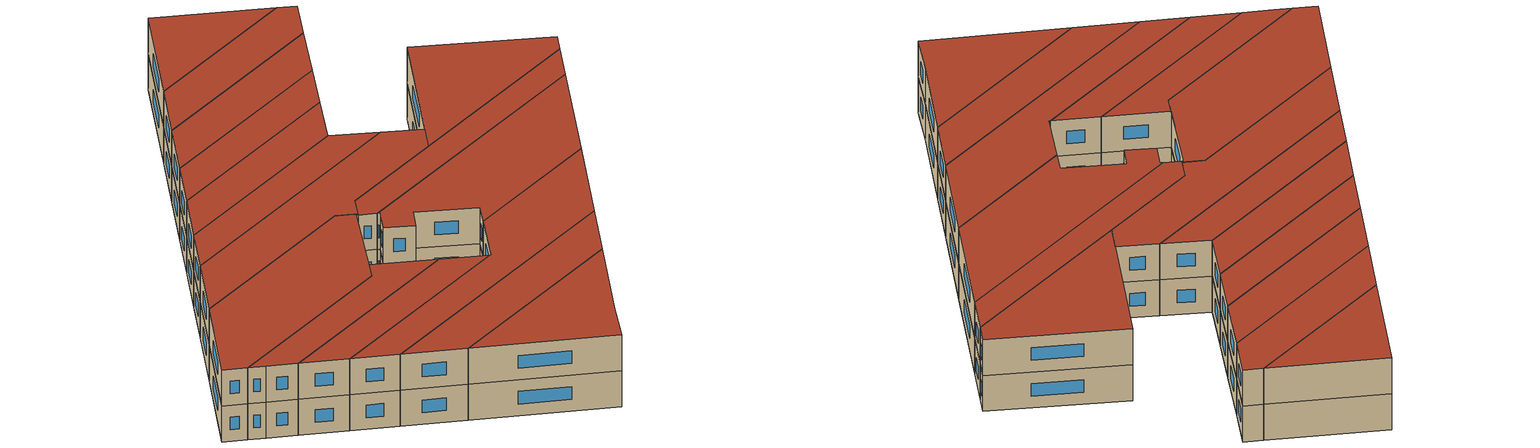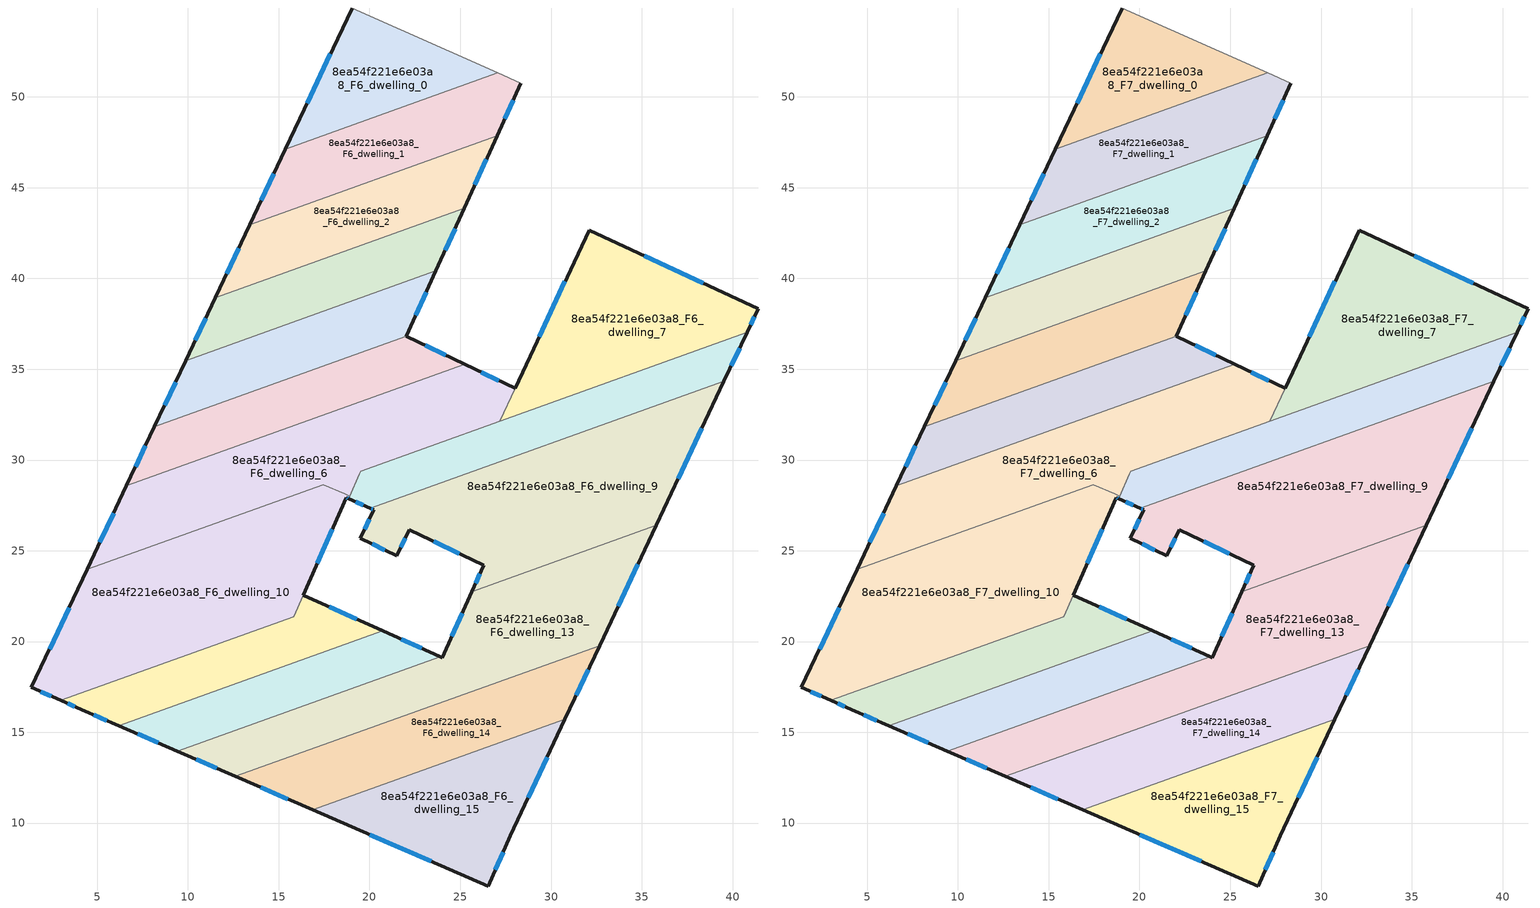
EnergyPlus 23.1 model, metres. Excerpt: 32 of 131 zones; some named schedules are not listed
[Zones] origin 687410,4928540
8ea54f221e6e03a8_F6_dwelling_0
 floor to 8ea54f221e6e03a8_F5_dwelling_0 (EU_floor_Construction): 27.06,51.33 15.37,47.13 19.04,54.9 z18
 wall outside (EU_wall_Construction): 19.04,54.9 15.37,47.13 z18:21
 wall adiabatic (EU_wall_Construction): 27.06,51.33 19.04,54.9 z18:21
 wall to 8ea54f221e6e03a8_F6_dwelling_1 (EU_wall_Construction): 15.37,47.13 27.06,51.33 z18:21
 window (EU_Window_Construction): 17.84,52.37 16.56,49.66 z18.98:20.02
8ea54f221e6e03a8_F6_dwelling_1
 floor to 8ea54f221e6e03a8_F5_dwelling_1 (EU_floor_Construction): 28.35,50.75 27.04,47.86 13.41,42.97 15.37,47.13 27.06,51.33 z18
 wall outside (EU_wall_Construction): 27.04,47.86 28.35,50.75 / 15.37,47.13 13.41,42.97 z18:21
 wall adiabatic (EU_wall_Construction): 28.35,50.75 27.06,51.33 z18:21
 wall to 8ea54f221e6e03a8_F6_dwelling_2 (EU_wall_Construction): 13.41,42.97 27.04,47.86 z18:21
 window (EU_Window_Construction): 27.46,48.8 27.92,49.81 / 14.73,45.78 14.05,44.32 z18.98:20.02
8ea54f221e6e03a8_F6_dwelling_10
 floor to 8ea54f221e6e03a8_F5_dwelling_10 (EU_floor_Construction): 18.64,28.13 18.91,28.01 18.85,27.87 18.72,27.93 15.83,21.37 2.99,16.76 1.38,17.47 4.45,23.98 17.45,28.64 z18
 wall outside (EU_wall_Construction): 4.45,23.98 1.38,17.47 2.99,16.76 / 16.36,22.56 18.72,27.93 18.85,27.87 z18:21
 wall to 8ea54f221e6e03a8_F6_dwelling_6 (EU_wall_Construction): 18.64,28.14 17.45,28.64 4.45,23.98 / 18.91,28.01 18.64,28.13 z18:21
 wall to 8ea54f221e6e03a8_F6_dwelling_11 (EU_wall_Construction): 15.84,21.37 16.36,22.55 / 2.99,16.76 15.83,21.37 z18:21
 wall to 8ea54f221e6e03a8_F6_dwelling_8 (EU_wall_Construction): 18.85,27.87 18.91,28.01 z18:21
 window (EU_Window_Construction): 1.9,17.24 2.47,16.99 / 3.45,21.86 2.38,19.59 / 18.76,27.91 18.81,27.89 / 17.13,24.3 17.95,26.18 z18.98:20.02
8ea54f221e6e03a8_F6_dwelling_11
 floor to 8ea54f221e6e03a8_F5_dwelling_11 (EU_floor_Construction): 20.73,20.59 6.18,15.36 4.15,16.24 2.99,16.76 15.84,21.37 16.36,22.55 z18
 wall outside (EU_wall_Construction): 2.99,16.76 4.15,16.24 6.18,15.36 / 20.73,20.59 16.36,22.55 z18:21
 wall to 8ea54f221e6e03a8_F6_dwelling_12 (EU_wall_Construction): 6.18,15.36 20.73,20.59 z18:21
 window (EU_Window_Construction): 3.37,16.59 3.77,16.41 / 19.31,21.23 17.78,21.91 / 4.81,15.96 5.52,15.65 z18.98:20.02
8ea54f221e6e03a8_F6_dwelling_12
 floor to 8ea54f221e6e03a8_F5_dwelling_12 (EU_floor_Construction): 23.91,19.16 9.42,13.96 6.18,15.36 20.73,20.59 z18
 wall outside (EU_wall_Construction): 6.18,15.36 9.42,13.96 / 23.91,19.16 20.73,20.59 z18:21
 wall to 8ea54f221e6e03a8_F6_dwelling_13 (EU_wall_Construction): 9.42,13.96 23.91,19.16 z18:21
 window (EU_Window_Construction): 7.23,14.91 8.36,14.41 / 22.87,19.62 21.76,20.12 z18.98:20.02
8ea54f221e6e03a8_F6_dwelling_13
 floor to 8ea54f221e6e03a8_F5_dwelling_13 (EU_floor_Construction): 35.8,26.4 32.69,19.78 12.61,12.57 9.42,13.96 23.91,19.16 24.01,19.11 25.64,22.75 z18
 wall outside (EU_wall_Construction): 25.64,22.75 24.01,19.11 23.91,19.16 / 32.69,19.78 35.8,26.4 / 9.42,13.96 12.61,12.57 z18:21
 wall to 8ea54f221e6e03a8_F6_dwelling_9 (EU_wall_Construction): 35.8,26.4 25.64,22.75 z18:21
 wall to 8ea54f221e6e03a8_F6_dwelling_14 (EU_wall_Construction): 12.61,12.57 32.69,19.78 z18:21
 window (EU_Window_Construction): 25.11,21.57 24.54,20.3 / 33.7,21.93 34.79,24.25 / 10.46,13.51 11.57,13.02 z18.98:20.02
8ea54f221e6e03a8_F6_dwelling_14
 floor to 8ea54f221e6e03a8_F5_dwelling_14 (EU_floor_Construction): 32.69,19.78 30.77,15.71 16.88,10.72 12.61,12.57 z18
 wall outside (EU_wall_Construction): 30.77,15.71 32.69,19.78 / 12.61,12.57 16.88,10.72 z18:21
 wall to 8ea54f221e6e03a8_F6_dwelling_15 (EU_wall_Construction): 16.88,10.72 30.77,15.71 z18:21
 window (EU_Window_Construction): 31.39,17.03 32.06,18.45 / 14,11.97 15.49,11.32 z18.98:20.02
8ea54f221e6e03a8_F6_dwelling_15
 floor to 8ea54f221e6e03a8_F5_dwelling_15 (EU_floor_Construction): 30.77,15.71 27.76,9.3 26.55,6.53 16.88,10.72 z18
 wall outside (EU_wall_Construction): 16.88,10.72 26.55,6.53 27.76,9.3 30.77,15.71 z18:21
 window (EU_Window_Construction): 28.74,11.38 29.79,13.62 / 26.94,7.43 27.36,8.4 / 20.03,9.36 23.4,7.89 z18.98:20.02
8ea54f221e6e03a8_F6_dwelling_2
 floor to 8ea54f221e6e03a8_F5_dwelling_2 (EU_floor_Construction): 27.04,47.86 25.22,43.87 11.51,38.95 13.41,42.97 z18
 wall outside (EU_wall_Construction): 13.41,42.97 11.51,38.95 / 25.22,43.87 27.04,47.86 z18:21
 wall to 8ea54f221e6e03a8_F6_dwelling_3 (EU_wall_Construction): 11.51,38.95 25.22,43.87 z18:21
 window (EU_Window_Construction): 12.79,41.66 12.13,40.25 / 25.81,45.17 26.45,46.56 z18.98:20.02
8ea54f221e6e03a8_F6_dwelling_3
 floor to 8ea54f221e6e03a8_F5_dwelling_3 (EU_floor_Construction): 25.22,43.87 23.66,40.43 9.87,35.48 11.51,38.95 z18
 wall outside (EU_wall_Construction): 23.66,40.43 25.22,43.87 / 11.51,38.95 9.87,35.48 z18:21
 wall to 8ea54f221e6e03a8_F6_dwelling_4 (EU_wall_Construction): 9.87,35.48 23.66,40.43 z18:21
 window (EU_Window_Construction): 24.17,41.55 24.71,42.75 / 10.98,37.82 10.41,36.61 z18.98:20.02
8ea54f221e6e03a8_F6_dwelling_4
 floor to 8ea54f221e6e03a8_F5_dwelling_4 (EU_floor_Construction): 23.66,40.43 22.02,36.81 8.15,31.83 9.87,35.48 z18
 wall outside (EU_wall_Construction): 22.02,36.81 23.66,40.43 / 9.87,35.48 8.15,31.83 z18:21
 wall to 8ea54f221e6e03a8_F6_dwelling_5 (EU_wall_Construction): 8.15,31.83 22.02,36.81 z18:21
 window (EU_Window_Construction): 22.55,37.99 23.13,39.25 / 9.31,34.3 8.71,33.02 z18.98:20.02
8ea54f221e6e03a8_F6_dwelling_5
 floor to 8ea54f221e6e03a8_F5_dwelling_5 (EU_floor_Construction): 25.26,35.26 6.61,28.57 8.15,31.83 22.02,36.81 z18
 wall outside (EU_wall_Construction): 25.26,35.26 22.02,36.81 / 8.15,31.83 6.61,28.57 z18:21
 wall to 8ea54f221e6e03a8_F6_dwelling_6 (EU_wall_Construction): 6.61,28.57 25.26,35.26 z18:21
 window (EU_Window_Construction): 24.21,35.77 23.07,36.31 / 7.65,30.77 7.11,29.63 z18.98:20.02
8ea54f221e6e03a8_F6_dwelling_6
 floor to 8ea54f221e6e03a8_F5_dwelling_6 (EU_floor_Construction): 28.02,33.95 27.17,32.14 19.52,29.39 18.91,28.01 18.64,28.14 17.45,28.64 4.45,23.98 6.61,28.57 25.26,35.26 z18
 wall outside (EU_wall_Construction): 6.61,28.57 4.45,23.98 / 28.02,33.95 25.26,35.26 z18:21
 wall to 8ea54f221e6e03a8_F6_dwelling_7 (EU_wall_Construction): 27.17,32.14 28.02,33.95 z18:21
 wall to 8ea54f221e6e03a8_F6_dwelling_8 (EU_wall_Construction): 19.44,29.21 19.52,29.39 27.17,32.14 / 18.91,28.01 19.44,29.2 z18:21
 window (EU_Window_Construction): 5.91,27.08 5.15,25.47 / 27.12,34.38 26.16,34.84 z18.98:20.02
8ea54f221e6e03a8_F6_dwelling_7
 floor to 8ea54f221e6e03a8_F5_dwelling_7 (EU_floor_Construction): 41.41,38.32 40.8,37.03 27.18,32.14 32.1,42.67 z18
 wall outside (EU_wall_Construction): 40.8,37.03 41.41,38.32 32.1,42.67 28.02,33.96 z18:21
 wall to 8ea54f221e6e03a8_F6_dwelling_8 (EU_wall_Construction): 27.18,32.14 40.8,37.03 z18:21
 window (EU_Window_Construction): 30.77,39.84 29.35,36.79 / 38.38,39.73 35.12,41.26 / 41,37.45 41.21,37.9 z18.98:20.02
8ea54f221e6e03a8_F6_dwelling_8
 floor to 8ea54f221e6e03a8_F5_dwelling_8 (EU_floor_Construction): 40.8,37.03 39.53,34.33 20.05,27.33 18.85,27.87 19.52,29.39 z18
 wall outside (EU_wall_Construction): 39.53,34.33 40.8,37.03 / 18.85,27.87 20.05,27.33 z18:21
 wall to 8ea54f221e6e03a8_F6_dwelling_9 (EU_wall_Construction): 20.05,27.33 39.53,34.33 z18:21
 window (EU_Window_Construction): 39.94,35.21 40.39,36.15 / 19.24,27.7 19.66,27.51 z18.98:20.02
8ea54f221e6e03a8_F6_dwelling_9
 floor to 8ea54f221e6e03a8_F5_dwelling_9 (EU_floor_Construction): 39.53,34.33 35.8,26.4 25.64,22.75 26.29,24.19 22.2,26.17 21.5,24.72 19.49,25.69 20.24,27.25 20.05,27.33 z18
 wall outside (EU_wall_Construction): 20.05,27.33 20.24,27.25 19.49,25.69 21.5,24.72 22.2,26.17 26.29,24.19 25.64,22.75 / 35.8,26.4 39.53,34.33 z18:21
 window (EU_Window_Construction): 23.53,25.53 24.96,24.83 / 21.72,25.19 21.97,25.7 / 20.14,25.38 20.84,25.04 / 19.99,26.74 19.73,26.2 / 20.11,27.31 20.18,27.28 / 37.01,28.98 38.32,31.75 / 26.08,23.72 25.85,23.22 z18.98:20.02
8ea54f221e6e03a8_F7_dwelling_0
 floor to 8ea54f221e6e03a8_F6_dwelling_0 (EU_floor_Construction): 27.06,51.33 15.37,47.13 19.04,54.9 z21
 wall outside (EU_wall_Construction): 19.04,54.9 15.37,47.13 z21:24
 wall adiabatic (EU_wall_Construction): 27.06,51.33 19.04,54.9 z21:24
 wall to 8ea54f221e6e03a8_F7_dwelling_1 (EU_wall_Construction): 15.37,47.13 27.06,51.33 z21:24
 window (EU_Window_Construction): 17.84,52.37 16.56,49.66 z21.98:23.02
 roof outside (EU_roof_Construction): 27.06,51.33 19.04,54.9 15.37,47.13 z24
8ea54f221e6e03a8_F7_dwelling_1
 floor to 8ea54f221e6e03a8_F6_dwelling_1 (EU_floor_Construction): 28.35,50.75 27.04,47.86 13.41,42.97 15.37,47.13 27.06,51.33 z21
 wall outside (EU_wall_Construction): 27.04,47.86 28.35,50.75 / 15.37,47.13 13.41,42.97 z21:24
 wall adiabatic (EU_wall_Construction): 28.35,50.75 27.06,51.33 z21:24
 wall to 8ea54f221e6e03a8_F7_dwelling_2 (EU_wall_Construction): 13.41,42.97 27.04,47.86 z21:24
 window (EU_Window_Construction): 27.46,48.8 27.92,49.81 / 14.73,45.78 14.05,44.32 z21.98:23.02
 roof outside (EU_roof_Construction): 27.04,47.86 28.35,50.75 27.06,51.33 15.37,47.13 13.41,42.97 z24
8ea54f221e6e03a8_F7_dwelling_10
 floor to 8ea54f221e6e03a8_F6_dwelling_10 (EU_floor_Construction): 18.64,28.13 18.91,28.01 18.85,27.87 18.72,27.93 15.83,21.37 2.99,16.76 1.38,17.47 4.45,23.98 17.45,28.64 z21
 wall outside (EU_wall_Construction): 4.45,23.98 1.38,17.47 2.99,16.76 / 16.36,22.56 18.72,27.93 18.85,27.87 z21:24
 wall to 8ea54f221e6e03a8_F7_dwelling_6 (EU_wall_Construction): 18.64,28.14 17.45,28.64 4.45,23.98 / 18.91,28.01 18.64,28.13 z21:24
 wall to 8ea54f221e6e03a8_F7_dwelling_11 (EU_wall_Construction): 15.84,21.37 16.36,22.55 / 2.99,16.76 15.83,21.37 z21:24
 wall to 8ea54f221e6e03a8_F7_dwelling_8 (EU_wall_Construction): 18.85,27.87 18.91,28.01 z21:24
 window (EU_Window_Construction): 1.9,17.24 2.47,16.99 / 3.45,21.86 2.38,19.59 / 18.76,27.91 18.81,27.89 / 17.13,24.3 17.95,26.18 z21.98:23.02
 roof outside (EU_roof_Construction): 15.83,21.37 18.72,27.93 18.85,27.87 18.91,28.01 18.64,28.13 17.45,28.64 4.45,23.98 1.38,17.47 2.99,16.76 z24
8ea54f221e6e03a8_F7_dwelling_11
 floor to 8ea54f221e6e03a8_F6_dwelling_11 (EU_floor_Construction): 20.73,20.59 6.18,15.36 4.15,16.24 2.99,16.76 15.84,21.37 16.36,22.55 z21
 wall outside (EU_wall_Construction): 2.99,16.76 4.15,16.24 6.18,15.36 / 20.73,20.59 16.36,22.55 z21:24
 wall to 8ea54f221e6e03a8_F7_dwelling_12 (EU_wall_Construction): 6.18,15.36 20.73,20.59 z21:24
 window (EU_Window_Construction): 3.37,16.59 3.77,16.41 / 19.31,21.23 17.78,21.91 / 4.81,15.96 5.52,15.65 z21.98:23.02
 roof outside (EU_roof_Construction): 20.73,20.59 16.36,22.55 15.84,21.37 2.99,16.76 4.15,16.24 6.18,15.36 z24
8ea54f221e6e03a8_F7_dwelling_12
 floor to 8ea54f221e6e03a8_F6_dwelling_12 (EU_floor_Construction): 23.91,19.16 9.42,13.96 6.18,15.36 20.73,20.59 z21
 wall outside (EU_wall_Construction): 6.18,15.36 9.42,13.96 / 23.91,19.16 20.73,20.59 z21:24
 wall to 8ea54f221e6e03a8_F7_dwelling_13 (EU_wall_Construction): 9.42,13.96 23.91,19.16 z21:24
 window (EU_Window_Construction): 7.23,14.91 8.36,14.41 / 22.87,19.62 21.76,20.12 z21.98:23.02
 roof outside (EU_roof_Construction): 23.91,19.16 20.73,20.59 6.18,15.36 9.42,13.96 z24
8ea54f221e6e03a8_F7_dwelling_13
 floor to 8ea54f221e6e03a8_F6_dwelling_13 (EU_floor_Construction): 35.8,26.4 32.69,19.78 12.61,12.57 9.42,13.96 23.91,19.16 24.01,19.11 25.64,22.75 z21
 wall outside (EU_wall_Construction): 25.64,22.75 24.01,19.11 23.91,19.16 / 32.69,19.78 35.8,26.4 / 9.42,13.96 12.61,12.57 z21:24
 wall to 8ea54f221e6e03a8_F7_dwelling_9 (EU_wall_Construction): 35.8,26.4 25.64,22.75 z21:24
 wall to 8ea54f221e6e03a8_F7_dwelling_14 (EU_wall_Construction): 12.61,12.57 32.69,19.78 z21:24
 window (EU_Window_Construction): 25.11,21.57 24.54,20.3 / 33.7,21.93 34.79,24.25 / 10.46,13.51 11.57,13.02 z21.98:23.02
 roof outside (EU_roof_Construction): 32.69,19.78 35.8,26.4 25.64,22.75 24.01,19.11 23.91,19.16 9.42,13.96 12.61,12.57 z24
8ea54f221e6e03a8_F7_dwelling_14
 floor to 8ea54f221e6e03a8_F6_dwelling_14 (EU_floor_Construction): 32.69,19.78 30.77,15.71 16.88,10.72 12.61,12.57 z21
 wall outside (EU_wall_Construction): 30.77,15.71 32.69,19.78 / 12.61,12.57 16.88,10.72 z21:24
 wall to 8ea54f221e6e03a8_F7_dwelling_15 (EU_wall_Construction): 16.88,10.72 30.77,15.71 z21:24
 window (EU_Window_Construction): 31.39,17.03 32.06,18.45 / 14,11.97 15.49,11.32 z21.98:23.02
 roof outside (EU_roof_Construction): 30.77,15.71 32.69,19.78 12.61,12.57 16.88,10.72 z24
8ea54f221e6e03a8_F7_dwelling_15
 floor to 8ea54f221e6e03a8_F6_dwelling_15 (EU_floor_Construction): 30.77,15.71 27.76,9.3 26.55,6.53 16.88,10.72 z21
 wall outside (EU_wall_Construction): 16.88,10.72 26.55,6.53 27.76,9.3 30.77,15.71 z21:24
 window (EU_Window_Construction): 28.74,11.38 29.79,13.62 / 26.94,7.43 27.36,8.4 / 20.03,9.36 23.4,7.89 z21.98:23.02
 roof outside (EU_roof_Construction): 27.76,9.3 30.77,15.71 16.88,10.72 26.55,6.53 z24
8ea54f221e6e03a8_F7_dwelling_2
 floor to 8ea54f221e6e03a8_F6_dwelling_2 (EU_floor_Construction): 27.04,47.86 25.22,43.87 11.51,38.95 13.41,42.97 z21
 wall outside (EU_wall_Construction): 13.41,42.97 11.51,38.95 / 25.22,43.87 27.04,47.86 z21:24
 wall to 8ea54f221e6e03a8_F7_dwelling_3 (EU_wall_Construction): 11.51,38.95 25.22,43.87 z21:24
 window (EU_Window_Construction): 12.79,41.66 12.13,40.25 / 25.81,45.17 26.45,46.56 z21.98:23.02
 roof outside (EU_roof_Construction): 25.22,43.87 27.04,47.86 13.41,42.97 11.51,38.95 z24
8ea54f221e6e03a8_F7_dwelling_3
 floor to 8ea54f221e6e03a8_F6_dwelling_3 (EU_floor_Construction): 25.22,43.87 23.66,40.43 9.87,35.48 11.51,38.95 z21
 wall outside (EU_wall_Construction): 23.66,40.43 25.22,43.87 / 11.51,38.95 9.87,35.48 z21:24
 wall to 8ea54f221e6e03a8_F7_dwelling_4 (EU_wall_Construction): 9.87,35.48 23.66,40.43 z21:24
 window (EU_Window_Construction): 24.17,41.55 24.71,42.75 / 10.98,37.82 10.41,36.61 z21.98:23.02
 roof outside (EU_roof_Construction): 23.66,40.43 25.22,43.87 11.51,38.95 9.87,35.48 z24
8ea54f221e6e03a8_F7_dwelling_4
 floor to 8ea54f221e6e03a8_F6_dwelling_4 (EU_floor_Construction): 23.66,40.43 22.02,36.81 8.15,31.83 9.87,35.48 z21
 wall outside (EU_wall_Construction): 22.02,36.81 23.66,40.43 / 9.87,35.48 8.15,31.83 z21:24
 wall to 8ea54f221e6e03a8_F7_dwelling_5 (EU_wall_Construction): 8.15,31.83 22.02,36.81 z21:24
 window (EU_Window_Construction): 22.55,37.99 23.13,39.25 / 9.31,34.3 8.71,33.02 z21.98:23.02
 roof outside (EU_roof_Construction): 22.02,36.81 23.66,40.43 9.87,35.48 8.15,31.83 z24
8ea54f221e6e03a8_F7_dwelling_5
 floor to 8ea54f221e6e03a8_F6_dwelling_5 (EU_floor_Construction): 25.26,35.26 6.61,28.57 8.15,31.83 22.02,36.81 z21
 wall outside (EU_wall_Construction): 25.26,35.26 22.02,36.81 / 8.15,31.83 6.61,28.57 z21:24
 wall to 8ea54f221e6e03a8_F7_dwelling_6 (EU_wall_Construction): 6.61,28.57 25.26,35.26 z21:24
 window (EU_Window_Construction): 24.21,35.77 23.07,36.31 / 7.65,30.77 7.11,29.63 z21.98:23.02
 roof outside (EU_roof_Construction): 25.26,35.26 22.02,36.81 8.15,31.83 6.61,28.57 z24
8ea54f221e6e03a8_F7_dwelling_6
 floor to 8ea54f221e6e03a8_F6_dwelling_6 (EU_floor_Construction): 28.02,33.95 27.17,32.14 19.52,29.39 18.91,28.01 18.64,28.14 17.45,28.64 4.45,23.98 6.61,28.57 25.26,35.26 z21
 wall outside (EU_wall_Construction): 6.61,28.57 4.45,23.98 / 28.02,33.95 25.26,35.26 z21:24
 wall to 8ea54f221e6e03a8_F7_dwelling_7 (EU_wall_Construction): 27.17,32.14 28.02,33.95 z21:24
 wall to 8ea54f221e6e03a8_F7_dwelling_8 (EU_wall_Construction): 19.44,29.21 19.52,29.39 27.17,32.14 / 18.91,28.01 19.44,29.2 z21:24
 window (EU_Window_Construction): 5.91,27.08 5.15,25.47 / 27.12,34.38 26.16,34.84 z21.98:23.02
 roof outside (EU_roof_Construction): 27.17,32.14 28.02,33.95 25.26,35.26 6.61,28.57 4.45,23.98 17.45,28.64 18.64,28.14 18.91,28.01 19.52,29.39 z24
8ea54f221e6e03a8_F7_dwelling_7
 floor to 8ea54f221e6e03a8_F6_dwelling_7 (EU_floor_Construction): 41.41,38.32 40.8,37.03 27.18,32.14 32.1,42.67 z21
 wall outside (EU_wall_Construction): 40.8,37.03 41.41,38.32 32.1,42.67 28.02,33.96 z21:24
 wall to 8ea54f221e6e03a8_F7_dwelling_8 (EU_wall_Construction): 27.18,32.14 40.8,37.03 z21:24
 window (EU_Window_Construction): 30.77,39.84 29.35,36.79 / 38.38,39.73 35.12,41.26 / 41,37.45 41.21,37.9 z21.98:23.02
 roof outside (EU_roof_Construction): 40.8,37.03 41.41,38.32 32.1,42.67 27.17,32.14 z24
8ea54f221e6e03a8_F7_dwelling_8
 floor to 8ea54f221e6e03a8_F6_dwelling_8 (EU_floor_Construction): 40.8,37.03 39.53,34.33 20.05,27.33 18.85,27.87 19.52,29.39 z21
 wall outside (EU_wall_Construction): 39.53,34.33 40.8,37.03 / 18.85,27.87 20.05,27.33 z21:24
 wall to 8ea54f221e6e03a8_F7_dwelling_9 (EU_wall_Construction): 20.05,27.33 39.53,34.33 z21:24
 window (EU_Window_Construction): 39.94,35.21 40.39,36.15 / 19.24,27.7 19.66,27.51 z21.98:23.02
 roof outside (EU_roof_Construction): 39.53,34.33 40.8,37.03 19.52,29.39 18.85,27.87 20.05,27.33 z24
8ea54f221e6e03a8_F7_dwelling_9
 floor to 8ea54f221e6e03a8_F6_dwelling_9 (EU_floor_Construction): 39.53,34.33 35.8,26.4 25.64,22.75 26.29,24.19 22.2,26.17 21.5,24.72 19.49,25.69 20.24,27.25 20.05,27.33 z21
 wall outside (EU_wall_Construction): 20.05,27.33 20.24,27.25 19.49,25.69 21.5,24.72 22.2,26.17 26.29,24.19 25.64,22.75 / 35.8,26.4 39.53,34.33 z21:24
 window (EU_Window_Construction): 23.53,25.53 24.96,24.83 / 21.72,25.19 21.97,25.7 / 20.14,25.38 20.84,25.04 / 19.99,26.74 19.73,26.2 / 20.11,27.31 20.18,27.28 / 37.01,28.98 38.32,31.75 / 26.08,23.72 25.85,23.22 z21.98:23.02
 roof outside (EU_roof_Construction): 35.8,26.4 39.53,34.33 20.05,27.33 20.24,27.25 19.49,25.69 21.5,24.72 22.2,26.17 26.29,24.19 25.64,22.75 z24
[Building]
EU S2 Campaign: North Axis=0; Terrain=City; Solar Distribution=FullExterior
[Site:Location]
Bologna: Latitude=44.5; Longitude=11.25; Time Zone=1; Elevation=37
[SizingPeriod:WeatherFileDays]
AnnualSizingPeriod: Begin Month=1; Begin Day of Month=1; End Month=12; End Day of Month=31; Day of Week for Start Day=Monday; Use Weather File Daylight Saving Period=No; Use Weather File Rain and Snow Indicators=No
[MATERIAL]
EU_InternalMass_Material: Roughness=MediumRough; Thickness=0.1; Conductivity=1; Density=1800; Specific Heat=900; Thermal Absorptance=0.9; Solar Absorptance=0.7; Visible Absorptance=0.7
[MATERIAL:NOMASS] Roughness=MediumRough; Thermal Absorptance=0.9; Solar Absorptance=0.7; Visible Absorptance=0.7
Name | Thermal Resistance
EU_wall_NoMass | 0.905828
EU_roof_NoMass | 0.37593
EU_floor_NoMass | 0.67114
[WINDOWMATERIAL:SIMPLEGLAZINGSYSTEM]
EU_Window_SimpleGlazing: UFactor=4.52486; Solar Heat Gain Coefficient=0.85; Visible Transmittance=0.85
[CONSTRUCTION]
EU_wall_Construction: EU_wall_NoMass
EU_roof_Construction: EU_roof_NoMass
EU_floor_Construction: EU_floor_NoMass
EU_Window_Construction: EU_Window_SimpleGlazing
EU_InternalMass_Construction: EU_InternalMass_Material
[ZONE] Type=1; Multiplier=1; Ceiling Height=autocalculate; Floor Area=autocalculate; Part of Total Floor Area=Yes
Name | Volume
8ea54f221e6e03a8_F6_dwelling_0; 8ea54f221e6e03a8_F7_dwelling_0 | 113.149
8ea54f221e6e03a8_F6_dwelling_1; 8ea54f221e6e03a8_F7_dwelling_1 | 137.885
8ea54f221e6e03a8_F6_dwelling_10; 8ea54f221e6e03a8_F7_dwelling_10 | 294.59
8ea54f221e6e03a8_F6_dwelling_11; 8ea54f221e6e03a8_F7_dwelling_11 | 113.592
8ea54f221e6e03a8_F6_dwelling_12; 8ea54f221e6e03a8_F7_dwelling_12 | 111.928
8ea54f221e6e03a8_F6_dwelling_13; 8ea54f221e6e03a8_F7_dwelling_13 | 260.253
8ea54f221e6e03a8_F6_dwelling_14; 8ea54f221e6e03a8_F7_dwelling_14 | 172.309
8ea54f221e6e03a8_F6_dwelling_15; 8ea54f221e6e03a8_F7_dwelling_15 | 158.648
8ea54f221e6e03a8_F6_dwelling_2; 8ea54f221e6e03a8_F7_dwelling_2 | 137.103
8ea54f221e6e03a8_F6_dwelling_3; 8ea54f221e6e03a8_F7_dwelling_3 | 118.755
8ea54f221e6e03a8_F6_dwelling_4; 8ea54f221e6e03a8_F7_dwelling_4 | 125.599
8ea54f221e6e03a8_F6_dwelling_5; 8ea54f221e6e03a8_F7_dwelling_5 | 132.168
8ea54f221e6e03a8_F6_dwelling_6; 8ea54f221e6e03a8_F7_dwelling_6 | 249.461
8ea54f221e6e03a8_F6_dwelling_7; 8ea54f221e6e03a8_F7_dwelling_7 | 201.1
8ea54f221e6e03a8_F6_dwelling_8; 8ea54f221e6e03a8_F7_dwelling_8 | 140.626
8ea54f221e6e03a8_F6_dwelling_9; 8ea54f221e6e03a8_F7_dwelling_9 | 288.298
[INTERNALMASS] Construction=EU_InternalMass_Construction
Name | Zone or ZoneList | Surface Area
8ea54f221e6e03a8_F6_dwelling_0_EU_InternalMass | 8ea54f221e6e03a8_F6_dwelling_0 | 37.7178
8ea54f221e6e03a8_F6_dwelling_1_EU_InternalMass | 8ea54f221e6e03a8_F6_dwelling_1 | 45.96
8ea54f221e6e03a8_F6_dwelling_2_EU_InternalMass | 8ea54f221e6e03a8_F6_dwelling_2 | 45.7077
8ea54f221e6e03a8_F6_dwelling_3_EU_InternalMass | 8ea54f221e6e03a8_F6_dwelling_3 | 39.5729
8ea54f221e6e03a8_F6_dwelling_4_EU_InternalMass | 8ea54f221e6e03a8_F6_dwelling_4 | 41.8763
8ea54f221e6e03a8_F6_dwelling_5_EU_InternalMass | 8ea54f221e6e03a8_F6_dwelling_5 | 44.0561
8ea54f221e6e03a8_F6_dwelling_6_EU_InternalMass | 8ea54f221e6e03a8_F6_dwelling_6 | 83.1915
8ea54f221e6e03a8_F6_dwelling_7_EU_InternalMass | 8ea54f221e6e03a8_F6_dwelling_7 | 67.0629
8ea54f221e6e03a8_F6_dwelling_8_EU_InternalMass | 8ea54f221e6e03a8_F6_dwelling_8 | 46.8763
8ea54f221e6e03a8_F6_dwelling_9_EU_InternalMass | 8ea54f221e6e03a8_F6_dwelling_9 | 96.0929
8ea54f221e6e03a8_F6_dwelling_10_EU_InternalMass | 8ea54f221e6e03a8_F6_dwelling_10 | 98.2319
8ea54f221e6e03a8_F6_dwelling_11_EU_InternalMass | 8ea54f221e6e03a8_F6_dwelling_11 | 37.862
8ea54f221e6e03a8_F6_dwelling_12_EU_InternalMass | 8ea54f221e6e03a8_F6_dwelling_12 | 37.314
8ea54f221e6e03a8_F6_dwelling_13_EU_InternalMass | 8ea54f221e6e03a8_F6_dwelling_13 | 86.7431
8ea54f221e6e03a8_F6_dwelling_14_EU_InternalMass | 8ea54f221e6e03a8_F6_dwelling_14 | 57.4429
8ea54f221e6e03a8_F6_dwelling_15_EU_InternalMass | 8ea54f221e6e03a8_F6_dwelling_15 | 52.8839
8ea54f221e6e03a8_F7_dwelling_0_EU_InternalMass | 8ea54f221e6e03a8_F7_dwelling_0 | 37.7178
8ea54f221e6e03a8_F7_dwelling_1_EU_InternalMass | 8ea54f221e6e03a8_F7_dwelling_1 | 45.96
8ea54f221e6e03a8_F7_dwelling_2_EU_InternalMass | 8ea54f221e6e03a8_F7_dwelling_2 | 45.7077
8ea54f221e6e03a8_F7_dwelling_3_EU_InternalMass | 8ea54f221e6e03a8_F7_dwelling_3 | 39.5729
8ea54f221e6e03a8_F7_dwelling_4_EU_InternalMass | 8ea54f221e6e03a8_F7_dwelling_4 | 41.8763
8ea54f221e6e03a8_F7_dwelling_5_EU_InternalMass | 8ea54f221e6e03a8_F7_dwelling_5 | 44.0561
8ea54f221e6e03a8_F7_dwelling_6_EU_InternalMass | 8ea54f221e6e03a8_F7_dwelling_6 | 83.1915
8ea54f221e6e03a8_F7_dwelling_7_EU_InternalMass | 8ea54f221e6e03a8_F7_dwelling_7 | 67.0629
8ea54f221e6e03a8_F7_dwelling_8_EU_InternalMass | 8ea54f221e6e03a8_F7_dwelling_8 | 46.8763
8ea54f221e6e03a8_F7_dwelling_9_EU_InternalMass | 8ea54f221e6e03a8_F7_dwelling_9 | 96.0929
8ea54f221e6e03a8_F7_dwelling_10_EU_InternalMass | 8ea54f221e6e03a8_F7_dwelling_10 | 98.2319
8ea54f221e6e03a8_F7_dwelling_11_EU_InternalMass | 8ea54f221e6e03a8_F7_dwelling_11 | 37.862
8ea54f221e6e03a8_F7_dwelling_12_EU_InternalMass | 8ea54f221e6e03a8_F7_dwelling_12 | 37.314
8ea54f221e6e03a8_F7_dwelling_13_EU_InternalMass | 8ea54f221e6e03a8_F7_dwelling_13 | 86.7431
8ea54f221e6e03a8_F7_dwelling_14_EU_InternalMass | 8ea54f221e6e03a8_F7_dwelling_14 | 57.4429
8ea54f221e6e03a8_F7_dwelling_15_EU_InternalMass | 8ea54f221e6e03a8_F7_dwelling_15 | 52.8839
[OTHEREQUIPMENT] Fuel Type=Electricity; Design Level Calculation Method=Watts/Area; Power per Zone Floor Area=1; Fraction Latent=0; Fraction Radiant=0; Fraction Lost=0; Carbon Dioxide Generation Rate=0; EndUse Subcategory=EU_Step8_InternalGains
Name | Zone or ZoneList or Space or SpaceList | Schedule
EU_Step8_InternalGain_8ea54f221e6e03a8_F6_dwelling_0_f000 | 8ea54f221e6e03a8_F6_dwelling_0 | EU_Step8_GainSchedule_8ea54f221e6e03a8_F6_dwelling_0_f000
EU_Step8_InternalGain_8ea54f221e6e03a8_F6_dwelling_1_f000 | 8ea54f221e6e03a8_F6_dwelling_1 | EU_Step8_GainSchedule_8ea54f221e6e03a8_F6_dwelling_1_f000
EU_Step8_InternalGain_8ea54f221e6e03a8_F6_dwelling_2_f000 | 8ea54f221e6e03a8_F6_dwelling_2 | EU_Step8_GainSchedule_8ea54f221e6e03a8_F6_dwelling_2_f000
EU_Step8_InternalGain_8ea54f221e6e03a8_F6_dwelling_3_f000 | 8ea54f221e6e03a8_F6_dwelling_3 | EU_Step8_GainSchedule_8ea54f221e6e03a8_F6_dwelling_3_f000
EU_Step8_InternalGain_8ea54f221e6e03a8_F6_dwelling_4_f000 | 8ea54f221e6e03a8_F6_dwelling_4 | EU_Step8_GainSchedule_8ea54f221e6e03a8_F6_dwelling_4_f000
EU_Step8_InternalGain_8ea54f221e6e03a8_F6_dwelling_5_f000 | 8ea54f221e6e03a8_F6_dwelling_5 | EU_Step8_GainSchedule_8ea54f221e6e03a8_F6_dwelling_5_f000
EU_Step8_InternalGain_8ea54f221e6e03a8_F6_dwelling_6_f000 | 8ea54f221e6e03a8_F6_dwelling_6 | EU_Step8_GainSchedule_8ea54f221e6e03a8_F6_dwelling_6_f000
EU_Step8_InternalGain_8ea54f221e6e03a8_F6_dwelling_7_f000 | 8ea54f221e6e03a8_F6_dwelling_7 | EU_Step8_GainSchedule_8ea54f221e6e03a8_F6_dwelling_7_f000
EU_Step8_InternalGain_8ea54f221e6e03a8_F6_dwelling_8_f000 | 8ea54f221e6e03a8_F6_dwelling_8 | EU_Step8_GainSchedule_8ea54f221e6e03a8_F6_dwelling_8_f000
EU_Step8_InternalGain_8ea54f221e6e03a8_F6_dwelling_9_f000 | 8ea54f221e6e03a8_F6_dwelling_9 | EU_Step8_GainSchedule_8ea54f221e6e03a8_F6_dwelling_9_f000
EU_Step8_InternalGain_8ea54f221e6e03a8_F6_dwelling_10_f000 | 8ea54f221e6e03a8_F6_dwelling_10 | EU_Step8_GainSchedule_8ea54f221e6e03a8_F6_dwelling_10_f000
EU_Step8_InternalGain_8ea54f221e6e03a8_F6_dwelling_11_f000 | 8ea54f221e6e03a8_F6_dwelling_11 | EU_Step8_GainSchedule_8ea54f221e6e03a8_F6_dwelling_11_f000
EU_Step8_InternalGain_8ea54f221e6e03a8_F6_dwelling_12_f000 | 8ea54f221e6e03a8_F6_dwelling_12 | EU_Step8_GainSchedule_8ea54f221e6e03a8_F6_dwelling_12_f000
EU_Step8_InternalGain_8ea54f221e6e03a8_F6_dwelling_13_f000 | 8ea54f221e6e03a8_F6_dwelling_13 | EU_Step8_GainSchedule_8ea54f221e6e03a8_F6_dwelling_13_f000
EU_Step8_InternalGain_8ea54f221e6e03a8_F6_dwelling_14_f000 | 8ea54f221e6e03a8_F6_dwelling_14 | EU_Step8_GainSchedule_8ea54f221e6e03a8_F6_dwelling_14_f000
EU_Step8_InternalGain_8ea54f221e6e03a8_F6_dwelling_15_f000 | 8ea54f221e6e03a8_F6_dwelling_15 | EU_Step8_GainSchedule_8ea54f221e6e03a8_F6_dwelling_15_f000
EU_Step8_InternalGain_8ea54f221e6e03a8_F7_dwelling_0_f000 | 8ea54f221e6e03a8_F7_dwelling_0 | EU_Step8_GainSchedule_8ea54f221e6e03a8_F7_dwelling_0_f000
EU_Step8_InternalGain_8ea54f221e6e03a8_F7_dwelling_1_f000 | 8ea54f221e6e03a8_F7_dwelling_1 | EU_Step8_GainSchedule_8ea54f221e6e03a8_F7_dwelling_1_f000
EU_Step8_InternalGain_8ea54f221e6e03a8_F7_dwelling_2_f000 | 8ea54f221e6e03a8_F7_dwelling_2 | EU_Step8_GainSchedule_8ea54f221e6e03a8_F7_dwelling_2_f000
EU_Step8_InternalGain_8ea54f221e6e03a8_F7_dwelling_3_f000 | 8ea54f221e6e03a8_F7_dwelling_3 | EU_Step8_GainSchedule_8ea54f221e6e03a8_F7_dwelling_3_f000
EU_Step8_InternalGain_8ea54f221e6e03a8_F7_dwelling_4_f000 | 8ea54f221e6e03a8_F7_dwelling_4 | EU_Step8_GainSchedule_8ea54f221e6e03a8_F7_dwelling_4_f000
EU_Step8_InternalGain_8ea54f221e6e03a8_F7_dwelling_5_f000 | 8ea54f221e6e03a8_F7_dwelling_5 | EU_Step8_GainSchedule_8ea54f221e6e03a8_F7_dwelling_5_f000
EU_Step8_InternalGain_8ea54f221e6e03a8_F7_dwelling_6_f000 | 8ea54f221e6e03a8_F7_dwelling_6 | EU_Step8_GainSchedule_8ea54f221e6e03a8_F7_dwelling_6_f000
EU_Step8_InternalGain_8ea54f221e6e03a8_F7_dwelling_7_f000 | 8ea54f221e6e03a8_F7_dwelling_7 | EU_Step8_GainSchedule_8ea54f221e6e03a8_F7_dwelling_7_f000
EU_Step8_InternalGain_8ea54f221e6e03a8_F7_dwelling_8_f000 | 8ea54f221e6e03a8_F7_dwelling_8 | EU_Step8_GainSchedule_8ea54f221e6e03a8_F7_dwelling_8_f000
EU_Step8_InternalGain_8ea54f221e6e03a8_F7_dwelling_9_f000 | 8ea54f221e6e03a8_F7_dwelling_9 | EU_Step8_GainSchedule_8ea54f221e6e03a8_F7_dwelling_9_f000
EU_Step8_InternalGain_8ea54f221e6e03a8_F7_dwelling_10_f000 | 8ea54f221e6e03a8_F7_dwelling_10 | EU_Step8_GainSchedule_8ea54f221e6e03a8_F7_dwelling_10_f000
EU_Step8_InternalGain_8ea54f221e6e03a8_F7_dwelling_11_f000 | 8ea54f221e6e03a8_F7_dwelling_11 | EU_Step8_GainSchedule_8ea54f221e6e03a8_F7_dwelling_11_f000
EU_Step8_InternalGain_8ea54f221e6e03a8_F7_dwelling_12_f000 | 8ea54f221e6e03a8_F7_dwelling_12 | EU_Step8_GainSchedule_8ea54f221e6e03a8_F7_dwelling_12_f000
EU_Step8_InternalGain_8ea54f221e6e03a8_F7_dwelling_13_f000 | 8ea54f221e6e03a8_F7_dwelling_13 | EU_Step8_GainSchedule_8ea54f221e6e03a8_F7_dwelling_13_f000
EU_Step8_InternalGain_8ea54f221e6e03a8_F7_dwelling_14_f000 | 8ea54f221e6e03a8_F7_dwelling_14 | EU_Step8_GainSchedule_8ea54f221e6e03a8_F7_dwelling_14_f000
EU_Step8_InternalGain_8ea54f221e6e03a8_F7_dwelling_15_f000 | 8ea54f221e6e03a8_F7_dwelling_15 | EU_Step8_GainSchedule_8ea54f221e6e03a8_F7_dwelling_15_f000
[ZONEVENTILATION:DESIGNFLOWRATE] Schedule=EU_AlwaysOn; Design Flow Rate Calculation Method=AirChanges/Hour; Air Changes per Hour=0.73129; Ventilation Type=Natural; Fan Pressure Rise=0; Fan Total Efficiency=1; Constant Term Coefficient=1; Temperature Term Coefficient=0; Velocity Term Coefficient=0; Velocity Squared Term Coefficient=0; Minimum Indoor Temperature=-100; Maximum Indoor Temperature=100; Delta Temperature=-100; Minimum Outdoor Temperature=-100; Maximum Outdoor Temperature=100; Maximum Wind Speed=40
Name | Zone or ZoneList or Space or SpaceList
EU_ConstantAir_8ea54f221e6e03a8_F6_dwelling_0 | 8ea54f221e6e03a8_F6_dwelling_0
EU_ConstantAir_8ea54f221e6e03a8_F6_dwelling_1 | 8ea54f221e6e03a8_F6_dwelling_1
EU_ConstantAir_8ea54f221e6e03a8_F6_dwelling_2 | 8ea54f221e6e03a8_F6_dwelling_2
EU_ConstantAir_8ea54f221e6e03a8_F6_dwelling_3 | 8ea54f221e6e03a8_F6_dwelling_3
EU_ConstantAir_8ea54f221e6e03a8_F6_dwelling_4 | 8ea54f221e6e03a8_F6_dwelling_4
EU_ConstantAir_8ea54f221e6e03a8_F6_dwelling_5 | 8ea54f221e6e03a8_F6_dwelling_5
EU_ConstantAir_8ea54f221e6e03a8_F6_dwelling_6 | 8ea54f221e6e03a8_F6_dwelling_6
EU_ConstantAir_8ea54f221e6e03a8_F6_dwelling_7 | 8ea54f221e6e03a8_F6_dwelling_7
EU_ConstantAir_8ea54f221e6e03a8_F6_dwelling_8 | 8ea54f221e6e03a8_F6_dwelling_8
EU_ConstantAir_8ea54f221e6e03a8_F6_dwelling_9 | 8ea54f221e6e03a8_F6_dwelling_9
EU_ConstantAir_8ea54f221e6e03a8_F6_dwelling_10 | 8ea54f221e6e03a8_F6_dwelling_10
EU_ConstantAir_8ea54f221e6e03a8_F6_dwelling_11 | 8ea54f221e6e03a8_F6_dwelling_11
EU_ConstantAir_8ea54f221e6e03a8_F6_dwelling_12 | 8ea54f221e6e03a8_F6_dwelling_12
EU_ConstantAir_8ea54f221e6e03a8_F6_dwelling_13 | 8ea54f221e6e03a8_F6_dwelling_13
EU_ConstantAir_8ea54f221e6e03a8_F6_dwelling_14 | 8ea54f221e6e03a8_F6_dwelling_14
EU_ConstantAir_8ea54f221e6e03a8_F6_dwelling_15 | 8ea54f221e6e03a8_F6_dwelling_15
EU_ConstantAir_8ea54f221e6e03a8_F7_dwelling_0 | 8ea54f221e6e03a8_F7_dwelling_0
EU_ConstantAir_8ea54f221e6e03a8_F7_dwelling_1 | 8ea54f221e6e03a8_F7_dwelling_1
EU_ConstantAir_8ea54f221e6e03a8_F7_dwelling_2 | 8ea54f221e6e03a8_F7_dwelling_2
EU_ConstantAir_8ea54f221e6e03a8_F7_dwelling_3 | 8ea54f221e6e03a8_F7_dwelling_3
EU_ConstantAir_8ea54f221e6e03a8_F7_dwelling_4 | 8ea54f221e6e03a8_F7_dwelling_4
EU_ConstantAir_8ea54f221e6e03a8_F7_dwelling_5 | 8ea54f221e6e03a8_F7_dwelling_5
EU_ConstantAir_8ea54f221e6e03a8_F7_dwelling_6 | 8ea54f221e6e03a8_F7_dwelling_6
EU_ConstantAir_8ea54f221e6e03a8_F7_dwelling_7 | 8ea54f221e6e03a8_F7_dwelling_7
EU_ConstantAir_8ea54f221e6e03a8_F7_dwelling_8 | 8ea54f221e6e03a8_F7_dwelling_8
EU_ConstantAir_8ea54f221e6e03a8_F7_dwelling_9 | 8ea54f221e6e03a8_F7_dwelling_9
EU_ConstantAir_8ea54f221e6e03a8_F7_dwelling_10 | 8ea54f221e6e03a8_F7_dwelling_10
EU_ConstantAir_8ea54f221e6e03a8_F7_dwelling_11 | 8ea54f221e6e03a8_F7_dwelling_11
EU_ConstantAir_8ea54f221e6e03a8_F7_dwelling_12 | 8ea54f221e6e03a8_F7_dwelling_12
EU_ConstantAir_8ea54f221e6e03a8_F7_dwelling_13 | 8ea54f221e6e03a8_F7_dwelling_13
EU_ConstantAir_8ea54f221e6e03a8_F7_dwelling_14 | 8ea54f221e6e03a8_F7_dwelling_14
EU_ConstantAir_8ea54f221e6e03a8_F7_dwelling_15 | 8ea54f221e6e03a8_F7_dwelling_15
[HVACTEMPLATE:ZONE:IDEALLOADSAIRSYSTEM] System Availability Schedule=EU_AlwaysOn; Maximum Heating Supply Air Temperature=50; Minimum Cooling Supply Air Temperature=13; Maximum Heating Supply Air Humidity Ratio=0.0156; Minimum Cooling Supply Air Humidity Ratio=0.0077; Heating Limit=NoLimit; Cooling Limit=NoLimit; Heating Availability Schedule=EU_AlwaysOn; Cooling Availability Schedule=EU_CoolingOff; Dehumidification Control Type=ConstantSensibleHeatRatio; Cooling Sensible Heat Ratio=0.7; Dehumidification Setpoint=60; Humidification Control Type=None; Humidification Setpoint=30; Outdoor Air Method=None; Outdoor Air Flow Rate per Person=0.00944; Outdoor Air Flow Rate per Zone Floor Area=0; Outdoor Air Flow Rate per Zone=0; Demand Controlled Ventilation Type=None; Outdoor Air Economizer Type=NoEconomizer; Heat Recovery Type=None; Sensible Heat Recovery Effectiveness=0.7; Latent Heat Recovery Effectiveness=0.65
Name | Template Thermostat
8ea54f221e6e03a8_F6_dwelling_0 | EU_HeatOnly_8ea54f221e6e03a8_F6_dwelling_0
8ea54f221e6e03a8_F6_dwelling_1 | EU_HeatOnly_8ea54f221e6e03a8_F6_dwelling_1
8ea54f221e6e03a8_F6_dwelling_2 | EU_HeatOnly_8ea54f221e6e03a8_F6_dwelling_2
8ea54f221e6e03a8_F6_dwelling_3 | EU_HeatOnly_8ea54f221e6e03a8_F6_dwelling_3
8ea54f221e6e03a8_F6_dwelling_4 | EU_HeatOnly_8ea54f221e6e03a8_F6_dwelling_4
8ea54f221e6e03a8_F6_dwelling_5 | EU_HeatOnly_8ea54f221e6e03a8_F6_dwelling_5
8ea54f221e6e03a8_F6_dwelling_6 | EU_HeatOnly_8ea54f221e6e03a8_F6_dwelling_6
8ea54f221e6e03a8_F6_dwelling_7 | EU_HeatOnly_8ea54f221e6e03a8_F6_dwelling_7
8ea54f221e6e03a8_F6_dwelling_8 | EU_HeatOnly_8ea54f221e6e03a8_F6_dwelling_8
8ea54f221e6e03a8_F6_dwelling_9 | EU_HeatOnly_8ea54f221e6e03a8_F6_dwelling_9
8ea54f221e6e03a8_F6_dwelling_10 | EU_HeatOnly_8ea54f221e6e03a8_F6_dwelling_10
8ea54f221e6e03a8_F6_dwelling_11 | EU_HeatOnly_8ea54f221e6e03a8_F6_dwelling_11
8ea54f221e6e03a8_F6_dwelling_12 | EU_HeatOnly_8ea54f221e6e03a8_F6_dwelling_12
8ea54f221e6e03a8_F6_dwelling_13 | EU_HeatOnly_8ea54f221e6e03a8_F6_dwelling_13
8ea54f221e6e03a8_F6_dwelling_14 | EU_HeatOnly_8ea54f221e6e03a8_F6_dwelling_14
8ea54f221e6e03a8_F6_dwelling_15 | EU_HeatOnly_8ea54f221e6e03a8_F6_dwelling_15
8ea54f221e6e03a8_F7_dwelling_0 | EU_HeatOnly_8ea54f221e6e03a8_F7_dwelling_0
8ea54f221e6e03a8_F7_dwelling_1 | EU_HeatOnly_8ea54f221e6e03a8_F7_dwelling_1
8ea54f221e6e03a8_F7_dwelling_2 | EU_HeatOnly_8ea54f221e6e03a8_F7_dwelling_2
8ea54f221e6e03a8_F7_dwelling_3 | EU_HeatOnly_8ea54f221e6e03a8_F7_dwelling_3
8ea54f221e6e03a8_F7_dwelling_4 | EU_HeatOnly_8ea54f221e6e03a8_F7_dwelling_4
8ea54f221e6e03a8_F7_dwelling_5 | EU_HeatOnly_8ea54f221e6e03a8_F7_dwelling_5
8ea54f221e6e03a8_F7_dwelling_6 | EU_HeatOnly_8ea54f221e6e03a8_F7_dwelling_6
8ea54f221e6e03a8_F7_dwelling_7 | EU_HeatOnly_8ea54f221e6e03a8_F7_dwelling_7
8ea54f221e6e03a8_F7_dwelling_8 | EU_HeatOnly_8ea54f221e6e03a8_F7_dwelling_8
8ea54f221e6e03a8_F7_dwelling_9 | EU_HeatOnly_8ea54f221e6e03a8_F7_dwelling_9
8ea54f221e6e03a8_F7_dwelling_10 | EU_HeatOnly_8ea54f221e6e03a8_F7_dwelling_10
8ea54f221e6e03a8_F7_dwelling_11 | EU_HeatOnly_8ea54f221e6e03a8_F7_dwelling_11
8ea54f221e6e03a8_F7_dwelling_12 | EU_HeatOnly_8ea54f221e6e03a8_F7_dwelling_12
8ea54f221e6e03a8_F7_dwelling_13 | EU_HeatOnly_8ea54f221e6e03a8_F7_dwelling_13
8ea54f221e6e03a8_F7_dwelling_14 | EU_HeatOnly_8ea54f221e6e03a8_F7_dwelling_14
8ea54f221e6e03a8_F7_dwelling_15 | EU_HeatOnly_8ea54f221e6e03a8_F7_dwelling_15
[SIZING:ZONE] Zone Cooling Design Supply Air Temperature Input Method=SupplyAirTemperature; Zone Cooling Design Supply Air Temperature=13; Zone Heating Design Supply Air Temperature Input Method=SupplyAirTemperature; Zone Heating Design Supply Air Temperature=50; Zone Cooling Design Supply Air Humidity Ratio=0.008; Zone Heating Design Supply Air Humidity Ratio=0.008; Cooling Design Air Flow Method=DesignDay; Cooling Design Air Flow Rate=0; Cooling Minimum Air Flow per Zone Floor Area=0.000762; Cooling Minimum Air Flow=0; Cooling Minimum Air Flow Fraction=0.2; Heating Design Air Flow Method=DesignDay; Heating Design Air Flow Rate=0; Heating Maximum Air Flow per Zone Floor Area=0.002032; Heating Maximum Air Flow=0.141576; Heating Maximum Air Flow Fraction=0.3; Account for Dedicated Outdoor Air System=No; Dedicated Outdoor Air System Control Strategy=NeutralSupplyAir; Dedicated Outdoor Air Low Setpoint Temperature for Design=autosize; Dedicated Outdoor Air High Setpoint Temperature for Design=autosize; Zone Load Sizing Method=Sensible Load Only No Latent Load; Zone Latent Cooling Design Supply Air Humidity Ratio Input Method=HumidityRatioDifference; Zone Cooling Design Supply Air Humidity Ratio Difference=0.005; Zone Latent Heating Design Supply Air Humidity Ratio Input Method=HumidityRatioDifference; Zone Humidification Design Supply Air Humidity Ratio Difference=0.005
8ea54f221e6e03a8_F6_dwelling_0; 8ea54f221e6e03a8_F6_dwelling_1; 8ea54f221e6e03a8_F6_dwelling_2; 8ea54f221e6e03a8_F6_dwelling_3; 8ea54f221e6e03a8_F6_dwelling_4; 8ea54f221e6e03a8_F6_dwelling_5; 8ea54f221e6e03a8_F6_dwelling_6; 8ea54f221e6e03a8_F6_dwelling_7; 8ea54f221e6e03a8_F6_dwelling_8; 8ea54f221e6e03a8_F6_dwelling_9; 8ea54f221e6e03a8_F6_dwelling_10; 8ea54f221e6e03a8_F6_dwelling_11; 8ea54f221e6e03a8_F6_dwelling_12; 8ea54f221e6e03a8_F6_dwelling_13; 8ea54f221e6e03a8_F6_dwelling_14; 8ea54f221e6e03a8_F6_dwelling_15; 8ea54f221e6e03a8_F7_dwelling_0; 8ea54f221e6e03a8_F7_dwelling_1; 8ea54f221e6e03a8_F7_dwelling_2; 8ea54f221e6e03a8_F7_dwelling_3; 8ea54f221e6e03a8_F7_dwelling_4; 8ea54f221e6e03a8_F7_dwelling_5; 8ea54f221e6e03a8_F7_dwelling_6; 8ea54f221e6e03a8_F7_dwelling_7; 8ea54f221e6e03a8_F7_dwelling_8; 8ea54f221e6e03a8_F7_dwelling_9; 8ea54f221e6e03a8_F7_dwelling_10; 8ea54f221e6e03a8_F7_dwelling_11; 8ea54f221e6e03a8_F7_dwelling_12; 8ea54f221e6e03a8_F7_dwelling_13; 8ea54f221e6e03a8_F7_dwelling_14; 8ea54f221e6e03a8_F7_dwelling_15
[SCHEDULE:FILE] Column Number=1; Rows to Skip at Top=0; Number of Hours of Data=8760; Column Separator=Comma; Interpolate to Timestep=No; Minutes per Item=60; Adjust Schedule for Daylight Savings=Yes
Name | File
EU_Step8_GainSchedule_8ea54f221e6e03a8_F6_dwelling_0_f000 | ../../schedules/8ea54f221e6e03a8/8ea54f221e6e03a8_F6_dwelling_0_f000_gain.csv
EU_Step8_GainSchedule_8ea54f221e6e03a8_F6_dwelling_1_f000 | ../../schedules/8ea54f221e6e03a8/8ea54f221e6e03a8_F6_dwelling_1_f000_gain.csv
EU_Step8_GainSchedule_8ea54f221e6e03a8_F6_dwelling_2_f000 | ../../schedules/8ea54f221e6e03a8/8ea54f221e6e03a8_F6_dwelling_2_f000_gain.csv
EU_Step8_GainSchedule_8ea54f221e6e03a8_F6_dwelling_3_f000 | ../../schedules/8ea54f221e6e03a8/8ea54f221e6e03a8_F6_dwelling_3_f000_gain.csv
EU_Step8_GainSchedule_8ea54f221e6e03a8_F6_dwelling_4_f000 | ../../schedules/8ea54f221e6e03a8/8ea54f221e6e03a8_F6_dwelling_4_f000_gain.csv
EU_Step8_GainSchedule_8ea54f221e6e03a8_F6_dwelling_5_f000 | ../../schedules/8ea54f221e6e03a8/8ea54f221e6e03a8_F6_dwelling_5_f000_gain.csv
EU_Step8_GainSchedule_8ea54f221e6e03a8_F6_dwelling_6_f000 | ../../schedules/8ea54f221e6e03a8/8ea54f221e6e03a8_F6_dwelling_6_f000_gain.csv
EU_Step8_GainSchedule_8ea54f221e6e03a8_F6_dwelling_7_f000 | ../../schedules/8ea54f221e6e03a8/8ea54f221e6e03a8_F6_dwelling_7_f000_gain.csv
EU_Step8_GainSchedule_8ea54f221e6e03a8_F6_dwelling_8_f000 | ../../schedules/8ea54f221e6e03a8/8ea54f221e6e03a8_F6_dwelling_8_f000_gain.csv
EU_Step8_GainSchedule_8ea54f221e6e03a8_F6_dwelling_9_f000 | ../../schedules/8ea54f221e6e03a8/8ea54f221e6e03a8_F6_dwelling_9_f000_gain.csv
EU_Step8_GainSchedule_8ea54f221e6e03a8_F6_dwelling_10_f000 | ../../schedules/8ea54f221e6e03a8/8ea54f221e6e03a8_F6_dwelling_10_f000_gain.csv
EU_Step8_GainSchedule_8ea54f221e6e03a8_F6_dwelling_11_f000 | ../../schedules/8ea54f221e6e03a8/8ea54f221e6e03a8_F6_dwelling_11_f000_gain.csv
EU_Step8_GainSchedule_8ea54f221e6e03a8_F6_dwelling_12_f000 | ../../schedules/8ea54f221e6e03a8/8ea54f221e6e03a8_F6_dwelling_12_f000_gain.csv
EU_Step8_GainSchedule_8ea54f221e6e03a8_F6_dwelling_13_f000 | ../../schedules/8ea54f221e6e03a8/8ea54f221e6e03a8_F6_dwelling_13_f000_gain.csv
EU_Step8_GainSchedule_8ea54f221e6e03a8_F6_dwelling_14_f000 | ../../schedules/8ea54f221e6e03a8/8ea54f221e6e03a8_F6_dwelling_14_f000_gain.csv
EU_Step8_GainSchedule_8ea54f221e6e03a8_F6_dwelling_15_f000 | ../../schedules/8ea54f221e6e03a8/8ea54f221e6e03a8_F6_dwelling_15_f000_gain.csv
EU_Step8_GainSchedule_8ea54f221e6e03a8_F7_dwelling_0_f000 | ../../schedules/8ea54f221e6e03a8/8ea54f221e6e03a8_F7_dwelling_0_f000_gain.csv
EU_Step8_GainSchedule_8ea54f221e6e03a8_F7_dwelling_1_f000 | ../../schedules/8ea54f221e6e03a8/8ea54f221e6e03a8_F7_dwelling_1_f000_gain.csv
EU_Step8_GainSchedule_8ea54f221e6e03a8_F7_dwelling_2_f000 | ../../schedules/8ea54f221e6e03a8/8ea54f221e6e03a8_F7_dwelling_2_f000_gain.csv
EU_Step8_GainSchedule_8ea54f221e6e03a8_F7_dwelling_3_f000 | ../../schedules/8ea54f221e6e03a8/8ea54f221e6e03a8_F7_dwelling_3_f000_gain.csv
EU_Step8_GainSchedule_8ea54f221e6e03a8_F7_dwelling_4_f000 | ../../schedules/8ea54f221e6e03a8/8ea54f221e6e03a8_F7_dwelling_4_f000_gain.csv
EU_Step8_GainSchedule_8ea54f221e6e03a8_F7_dwelling_5_f000 | ../../schedules/8ea54f221e6e03a8/8ea54f221e6e03a8_F7_dwelling_5_f000_gain.csv
EU_Step8_GainSchedule_8ea54f221e6e03a8_F7_dwelling_6_f000 | ../../schedules/8ea54f221e6e03a8/8ea54f221e6e03a8_F7_dwelling_6_f000_gain.csv
EU_Step8_GainSchedule_8ea54f221e6e03a8_F7_dwelling_7_f000 | ../../schedules/8ea54f221e6e03a8/8ea54f221e6e03a8_F7_dwelling_7_f000_gain.csv
EU_Step8_GainSchedule_8ea54f221e6e03a8_F7_dwelling_8_f000 | ../../schedules/8ea54f221e6e03a8/8ea54f221e6e03a8_F7_dwelling_8_f000_gain.csv
EU_Step8_GainSchedule_8ea54f221e6e03a8_F7_dwelling_9_f000 | ../../schedules/8ea54f221e6e03a8/8ea54f221e6e03a8_F7_dwelling_9_f000_gain.csv
EU_Step8_GainSchedule_8ea54f221e6e03a8_F7_dwelling_10_f000 | ../../schedules/8ea54f221e6e03a8/8ea54f221e6e03a8_F7_dwelling_10_f000_gain.csv
EU_Step8_GainSchedule_8ea54f221e6e03a8_F7_dwelling_11_f000 | ../../schedules/8ea54f221e6e03a8/8ea54f221e6e03a8_F7_dwelling_11_f000_gain.csv
EU_Step8_GainSchedule_8ea54f221e6e03a8_F7_dwelling_12_f000 | ../../schedules/8ea54f221e6e03a8/8ea54f221e6e03a8_F7_dwelling_12_f000_gain.csv
EU_Step8_GainSchedule_8ea54f221e6e03a8_F7_dwelling_13_f000 | ../../schedules/8ea54f221e6e03a8/8ea54f221e6e03a8_F7_dwelling_13_f000_gain.csv
EU_Step8_GainSchedule_8ea54f221e6e03a8_F7_dwelling_14_f000 | ../../schedules/8ea54f221e6e03a8/8ea54f221e6e03a8_F7_dwelling_14_f000_gain.csv
